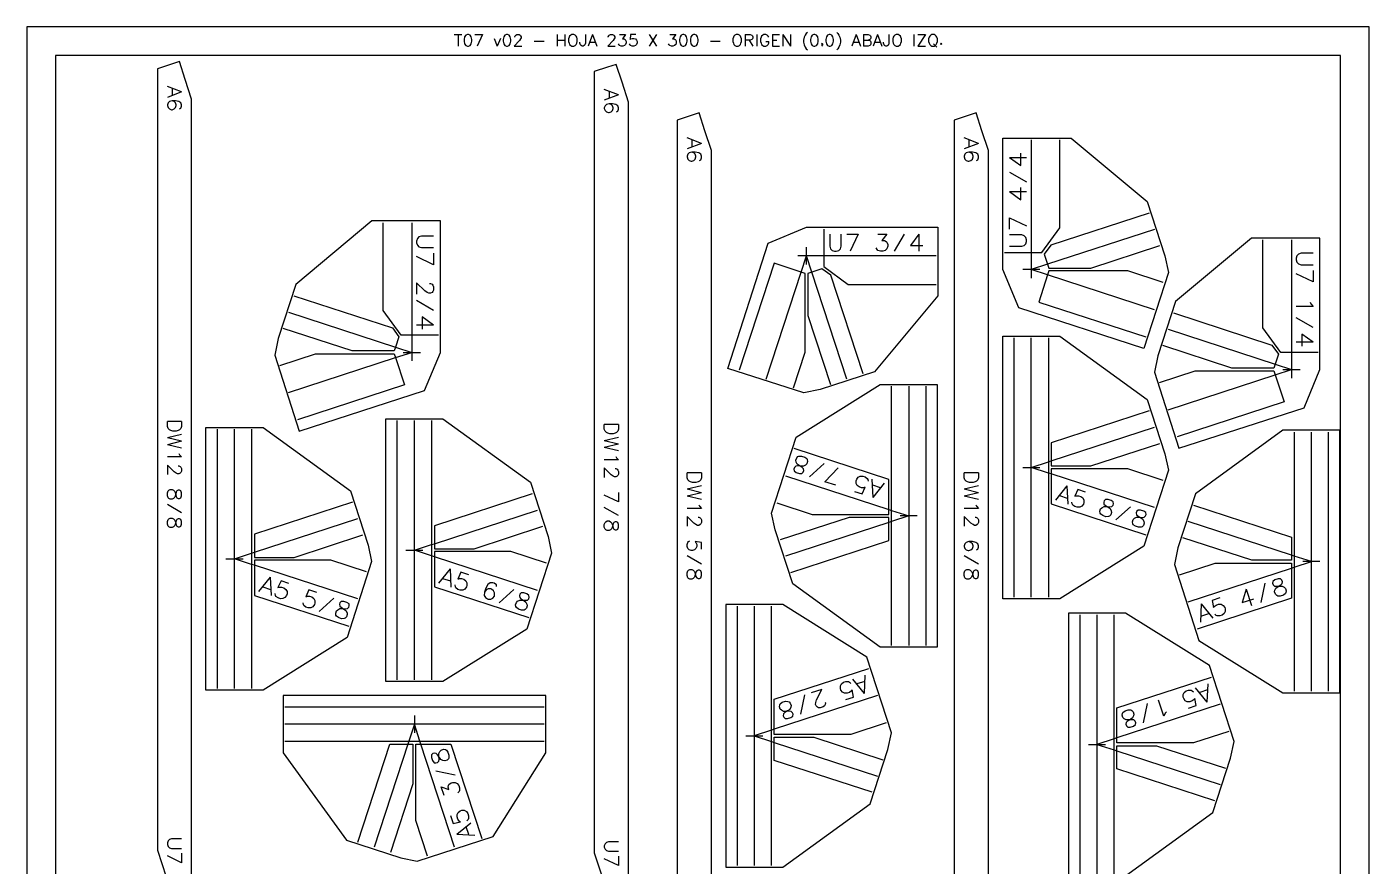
# Model space of a CAD drawing. Extents: x 0 to 235, y 0 to 300.
# Drawn here: x 0 to 235, y 153 to 300 of the extents above; entities that cross this region are included whole.
import ezdxf

# ---------------------------------------------------------------- set-up
doc = ezdxf.new("R2010")
doc.units = 0
for name, color, linetype in [('CORTE', 1, 'Continuous'), ('EJE', 4, 'Continuous'), ('REFERENCIA', 8, 'Continuous'), ('ROTULO', 5, 'Continuous')]:
    doc.layers.add(name, color=color, linetype=linetype)

msp = doc.modelspace()

# ---------------------------------------------------------------- linework, layer by layer
at = {"layer": 'CORTE', "color": 1, "linetype": 'CONTINUOUS'}
for points in [[(22.85, 292.6652), (22.85, 155.8472), (25.1338, 148.85), (25.1338, 148.85), (26.6983, 148.85), (27.7177, 148.85), (27.7177, 148.85), (28.85, 150.4106), (28.85, 287.3289), (27.7177, 290.798), (27.7177, 290.798), (26.6983, 293.9212), (26.6983, 293.9212), (25.1338, 293.4106)], [(99.35, 292.1652), (99.35, 155.3472), (101.6338, 148.35), (101.6338, 148.35), (103.1983, 148.35), (104.2177, 148.35), (104.2177, 148.35), (105.35, 149.9106), (105.35, 286.8289), (104.2177, 290.298), (104.2177, 290.298), (103.1983, 293.4212), (103.1983, 293.4212), (101.6338, 292.9106)], [(113.85, 283.6652), (113.85, 146.8472), (116.1338, 139.85), (116.1338, 139.85), (117.6983, 139.85), (118.7177, 139.85), (118.7177, 139.85), (119.85, 141.4106), (119.85, 278.3289), (118.7177, 281.798), (118.7177, 281.798), (117.6983, 284.9212), (117.6983, 284.9212), (116.1338, 284.4106)], [(162.35, 283.6652), (162.35, 146.8472), (164.6338, 139.85), (164.6338, 139.85), (166.1983, 139.85), (167.2177, 139.85), (167.2177, 139.85), (168.35, 141.4106), (168.35, 278.3289), (167.2177, 281.798), (167.2177, 281.798), (166.1983, 284.9212), (166.1983, 284.9212), (164.6338, 284.4106)], [(182.85, 280.5009), (196.15, 269.4009), (199.25, 259.9009), (199.85, 257.0009), (195.55, 243.7009), (173.65, 250.8009), (170.85, 257.5009), (170.85, 280.5009)], [(60.3943, 266.0009), (47.0943, 254.9009), (43.9943, 245.4009), (43.3943, 242.5009), (47.6943, 229.2009), (69.5943, 236.3009), (72.3943, 243.0009), (72.3943, 266.0009)], [(159.5009, 252.8943), (148.4009, 239.5943), (138.9009, 236.4943), (136.0009, 235.8943), (122.7009, 240.1943), (129.8009, 262.0943), (136.5009, 264.8943), (159.5009, 264.8943)], [(214.3943, 263.0009), (201.0943, 251.9009), (197.9943, 242.4009), (197.3943, 239.5009), (201.6943, 226.2009), (223.5943, 233.3009), (226.3943, 240.0009), (226.3943, 263.0009)], [(170.85, 199.85), (170.85, 245.85), (180.85, 245.85), (196.15, 234.75), (199.25, 225.25), (199.85, 222.35), (195.55, 209.05), (180.85, 199.85)], [(159.3943, 237.35), (159.3943, 191.35), (149.3943, 191.35), (134.0943, 202.45), (130.9943, 211.95), (130.3943, 214.85), (134.6943, 228.15), (149.3943, 237.35)], [(62.85, 185.35), (62.85, 231.35), (72.85, 231.35), (88.15, 220.25), (91.25, 210.75), (91.85, 207.85), (87.55, 194.55), (72.85, 185.35)], [(31.35, 183.85), (31.35, 229.85), (41.35, 229.85), (56.65, 218.75), (59.75, 209.25), (60.35, 206.35), (56.05, 193.05), (41.35, 183.85)], [(229.8943, 183.35), (229.8943, 229.35), (219.8943, 229.35), (204.5943, 218.25), (201.4943, 208.75), (200.8943, 205.85), (205.1943, 192.55), (219.8943, 183.35)], [(122.35, 198.85), (122.35, 152.85), (132.35, 152.85), (147.65, 163.95), (150.75, 173.45), (151.35, 176.35), (147.05, 189.65), (132.35, 198.85)], [(182.35, 197.35), (182.35, 151.35), (192.35, 151.35), (207.65, 162.45), (210.75, 171.95), (211.35, 174.85), (207.05, 188.15), (192.35, 197.35)], [(90.85, 182.8943), (44.85, 182.8943), (44.85, 172.8943), (55.95, 157.5943), (65.45, 154.4943), (68.35, 153.8943), (81.65, 158.1943), (90.85, 172.8943)]]:
    msp.add_lwpolyline(points, close=True, dxfattribs=at)
at = {"layer": 'EJE', "color": 4, "linetype": 'CONTINUOUS'}
for p, q in [((175.85, 280.2009), (175.85, 260.5009)), ((67.3943, 265.7009), (67.3943, 246.0009)), ((139.5009, 264.5943), (139.5009, 259.8943)), ((197.4202, 264.5412), (178.7019, 258.4317)), ((136.5009, 259.8943), (136.5009, 261.3943)), ((221.3943, 262.7009), (221.3943, 243.0009)), ((136.5009, 259.8943), (135.0009, 259.8943)), ((135.57, 257.0423), (136.5009, 259.8943)), ((137.4317, 257.0423), (136.5009, 259.8943)), ((136.5009, 258.3943), (136.5009, 259.8943)), ((159.2009, 259.8943), (139.5009, 259.8943)), ((171.15, 260.5009), (175.85, 260.5009)), ((129.4606, 238.3241), (135.57, 257.0423)), ((143.5412, 238.324), (137.4317, 257.0423)), ((175.85, 257.5009), (174.35, 257.5009)), ((178.7019, 258.4317), (175.85, 257.5009)), ((177.35, 257.5009), (175.85, 257.5009)), ((175.85, 257.5009), (175.85, 256.0009)), ((178.7019, 256.57), (175.85, 257.5009)), ((197.4202, 250.4606), (178.7019, 256.57)), ((45.824, 250.0412), (64.5423, 243.9317)), ((199.824, 247.0412), (218.5423, 240.9317)), ((72.0943, 246.0009), (67.3943, 246.0009)), ((172.85, 200.15), (172.85, 245.55)), ((178.85, 245.55), (178.85, 223.8292)), ((45.8241, 235.9606), (64.5423, 242.07)), ((64.5423, 243.9317), (67.3943, 243.0009)), ((64.5423, 242.07), (67.3943, 243.0009)), ((65.8943, 243.0009), (67.3943, 243.0009)), ((67.3943, 243.0009), (67.3943, 241.5009)), ((67.3943, 243.0009), (68.8943, 243.0009)), ((226.0943, 243.0009), (221.3943, 243.0009)), ((218.5423, 240.9317), (221.3943, 240.0009)), ((218.5423, 239.07), (221.3943, 240.0009)), ((219.8943, 240.0009), (221.3943, 240.0009)), ((221.3943, 240.0009), (221.3943, 238.5009)), ((221.3943, 240.0009), (222.8943, 240.0009)), ((199.8241, 232.9606), (218.5423, 239.07)), ((151.3943, 215.3292), (151.3943, 237.05)), ((157.3943, 237.05), (157.3943, 191.65)), ((64.85, 185.65), (64.85, 231.05)), ((70.85, 231.05), (70.85, 209.3292)), ((33.35, 184.15), (33.35, 229.55)), ((39.35, 229.55), (39.35, 207.8292)), ((179.35, 223.9924), (197.4202, 229.8903)), ((221.8943, 229.05), (221.8943, 207.3292)), ((227.8943, 183.65), (227.8943, 229.05)), ((175.85, 222.85), (178.85, 223.8292)), ((178.85, 223.8292), (179.35, 223.9924)), ((178.85, 223.8292), (178.85, 221.8708)), ((132.8241, 221.3903), (150.8943, 215.4924)), ((174.35, 222.85), (175.85, 222.85)), ((178.85, 221.8708), (175.85, 222.85)), ((175.85, 222.85), (177.35, 222.85)), ((178.85, 221.8708), (178.85, 200.15)), ((179.35, 221.7076), (178.85, 221.8708)), ((197.4202, 215.8097), (179.35, 221.7076)), ((39.85, 207.9924), (57.9202, 213.8903)), ((71.35, 209.4924), (89.4202, 215.3903)), ((150.8943, 215.4924), (151.3943, 215.3292)), ((151.3943, 213.3708), (151.3943, 215.3292)), ((151.3943, 215.3292), (154.3943, 214.35)), ((154.3943, 214.35), (151.3943, 213.3708)), ((154.3943, 214.35), (152.8943, 214.35)), ((155.8943, 214.35), (154.3943, 214.35)), ((150.8943, 213.2076), (132.824, 207.3097)), ((151.3943, 213.3708), (150.8943, 213.2076)), ((151.3943, 191.65), (151.3943, 213.3708)), ((221.3943, 207.4924), (203.324, 213.3903)), ((67.85, 208.35), (70.85, 209.3292)), ((70.85, 209.3292), (71.35, 209.4924)), ((70.85, 209.3292), (70.85, 207.3708)), ((34.85, 206.85), (36.35, 206.85)), ((36.35, 206.85), (39.35, 207.8292)), ((39.35, 205.8708), (36.35, 206.85)), ((36.35, 206.85), (37.85, 206.85)), ((39.35, 207.8292), (39.85, 207.9924)), ((39.35, 207.8292), (39.35, 205.8708)), ((66.35, 208.35), (67.85, 208.35)), ((70.85, 207.3708), (67.85, 208.35)), ((67.85, 208.35), (69.35, 208.35)), ((70.85, 207.3708), (70.85, 185.65)), ((71.35, 207.2076), (70.85, 207.3708)), ((89.4202, 201.3097), (71.35, 207.2076)), ((221.8943, 207.3292), (221.3943, 207.4924)), ((221.8943, 207.3292), (221.8943, 205.3708)), ((224.8943, 206.35), (221.8943, 207.3292)), ((39.35, 205.8708), (39.35, 184.15)), ((39.85, 205.7076), (39.35, 205.8708)), ((57.9202, 199.8097), (39.85, 205.7076)), ((203.3241, 199.3097), (221.3943, 205.2076)), ((221.3943, 205.2076), (221.8943, 205.3708)), ((221.8943, 205.3708), (224.8943, 206.35)), ((221.8943, 205.3708), (221.8943, 183.65)), ((224.8943, 206.35), (223.3943, 206.35)), ((226.3943, 206.35), (224.8943, 206.35)), ((124.35, 198.55), (124.35, 153.15)), ((130.35, 176.8292), (130.35, 198.55)), ((184.35, 197.05), (184.35, 151.65)), ((190.35, 175.3292), (190.35, 197.05)), ((148.9202, 182.8903), (130.85, 176.9924)), ((208.9202, 181.3903), (190.85, 175.4924)), ((90.55, 180.8943), (45.15, 180.8943)), ((67.85, 179.3943), (67.85, 177.8943)), ((67.85, 177.8943), (66.8708, 174.8943)), ((68.8292, 174.8943), (67.85, 177.8943)), ((67.85, 177.8943), (67.85, 176.3943)), ((130.35, 176.8292), (127.35, 175.85)), ((130.85, 176.9924), (130.35, 176.8292)), ((130.35, 174.8708), (130.35, 176.8292)), ((45.15, 174.8943), (66.8708, 174.8943)), ((66.7076, 174.3943), (60.8097, 156.324)), ((66.8708, 174.8943), (66.7076, 174.3943)), ((66.8708, 174.8943), (68.8292, 174.8943)), ((68.8292, 174.8943), (90.55, 174.8943)), ((68.9924, 174.3943), (68.8292, 174.8943)), ((74.8903, 156.3241), (68.9924, 174.3943)), ((125.85, 175.85), (127.35, 175.85)), ((127.35, 175.85), (130.35, 174.8708)), ((127.35, 175.85), (128.85, 175.85)), ((130.35, 153.15), (130.35, 174.8708)), ((130.35, 174.8708), (130.85, 174.7076)), ((130.85, 174.7076), (148.9202, 168.8097)), ((185.85, 174.35), (187.35, 174.35)), ((190.35, 175.3292), (187.35, 174.35)), ((187.35, 174.35), (190.35, 173.3708)), ((187.35, 174.35), (188.85, 174.35)), ((190.85, 175.4924), (190.35, 175.3292)), ((190.35, 173.3708), (190.35, 175.3292)), ((190.35, 151.65), (190.35, 173.3708)), ((190.35, 173.3708), (190.85, 173.2076)), ((190.85, 173.2076), (208.9202, 167.3097))]:
    msp.add_line(p, q, dxfattribs=at)
for points in [[(175.85, 260.5009), (177.7177, 260.5009), (180.85, 264.8181), (180.85, 280.2009)], [(67.3943, 246.0009), (65.5266, 246.0009), (62.3943, 250.3181), (62.3943, 265.7009)], [(196.4896, 267.3932), (179.2547, 261.7679), (178.1224, 260.2072), (178.7019, 258.4317)], [(178.7019, 258.4317), (178.9242, 257.7509), (186.2846, 257.7509), (198.3509, 261.6892)], [(221.3943, 243.0009), (219.5266, 243.0009), (216.3943, 247.3181), (216.3943, 262.7009)], [(135.57, 257.0423), (130.8168, 258.5937), (124.7031, 239.8623)], [(139.5009, 259.8943), (138.0009, 259.8943), (136.5009, 259.8943)], [(139.5009, 259.8943), (139.5009, 258.0266), (143.8181, 254.8943), (159.2009, 254.8943)], [(175.85, 260.5009), (175.85, 259.0009), (175.85, 257.5009)], [(134.2182, 236.7859), (136.2509, 243.0138), (136.2509, 256.8201), (135.57, 257.0423)], [(137.4317, 257.0423), (136.7509, 256.8201), (136.7509, 249.4596), (140.6892, 237.3934)], [(146.3932, 239.2547), (140.7679, 256.4896), (139.2072, 257.6219), (137.4317, 257.0423)], [(178.7019, 256.57), (177.1505, 251.8168), (195.882, 245.7031)], [(198.9583, 255.2182), (192.7304, 257.2509), (178.9242, 257.2509), (178.7019, 256.57)], [(46.7547, 252.8932), (63.9896, 247.2679), (65.1219, 245.7072), (64.5423, 243.9317)], [(200.7547, 249.8932), (217.9896, 244.2679), (219.1219, 242.7072), (218.5423, 240.9317)], [(64.5423, 243.9317), (64.3201, 243.2509), (56.9596, 243.2509), (44.8934, 247.1892)], [(67.3943, 246.0009), (67.3943, 244.5009), (67.3943, 243.0009)], [(175.85, 222.85), (175.85, 224.35), (175.85, 245.55)], [(44.2859, 240.7182), (50.5138, 242.7509), (64.3201, 242.7509), (64.5423, 242.07)], [(64.5423, 242.07), (66.0937, 237.3168), (47.3623, 231.2031)], [(218.5423, 240.9317), (218.3201, 240.2509), (210.9596, 240.2509), (198.8934, 244.1892)], [(221.3943, 243.0009), (221.3943, 241.5009), (221.3943, 240.0009)], [(198.2859, 237.7182), (204.5138, 239.7509), (218.3201, 239.7509), (218.5423, 239.07)], [(218.5423, 239.07), (220.0937, 234.3168), (201.3623, 228.2031)], [(154.3943, 237.05), (154.3943, 215.85), (154.3943, 214.35)], [(196.4896, 232.7423), (179.35, 227.1481), (179.35, 223.9924)], [(67.85, 208.35), (67.85, 209.85), (67.85, 231.05)], [(36.35, 206.85), (36.35, 208.35), (36.35, 229.55)], [(224.8943, 206.35), (224.8943, 207.85), (224.8943, 229.05)], [(150.8943, 215.4924), (150.8943, 220.7519), (134.3623, 226.1478)], [(179.35, 223.9924), (179.35, 223.1), (186.2846, 223.1), (198.3509, 227.0383)], [(175.85, 200.15), (175.85, 221.35), (175.85, 222.85)], [(198.9583, 220.5673), (192.7304, 222.6), (179.35, 222.6), (179.35, 221.7076)], [(179.35, 221.7076), (179.35, 216.4481), (195.882, 211.0522)], [(56.9896, 216.7423), (39.85, 211.1481), (39.85, 207.9924)], [(88.4896, 218.2423), (71.35, 212.6481), (71.35, 209.4924)], [(131.2859, 216.6327), (137.5138, 214.6), (150.8943, 214.6), (150.8943, 215.4924)], [(204.2547, 216.2423), (221.3943, 210.6481), (221.3943, 207.4924)], [(150.8943, 213.2076), (150.8943, 214.1), (143.9596, 214.1), (131.8934, 210.1617)], [(154.3943, 214.35), (154.3943, 212.85), (154.3943, 191.65)], [(71.35, 209.4924), (71.35, 208.6), (78.2846, 208.6), (90.3509, 212.5383)], [(133.7547, 204.4577), (150.8943, 210.0519), (150.8943, 213.2076)], [(39.85, 207.9924), (39.85, 207.1), (46.7846, 207.1), (58.8509, 211.0383)], [(221.3943, 207.4924), (221.3943, 206.6), (214.4596, 206.6), (202.3934, 210.5383)], [(36.35, 184.15), (36.35, 205.35), (36.35, 206.85)], [(67.85, 185.65), (67.85, 206.85), (67.85, 208.35)], [(90.9583, 206.0673), (84.7304, 208.1), (71.35, 208.1), (71.35, 207.2076)], [(71.35, 207.2076), (71.35, 201.9481), (87.882, 196.5522)], [(59.4583, 204.5673), (53.2304, 206.6), (39.85, 206.6), (39.85, 205.7076)], [(39.85, 205.7076), (39.85, 200.4481), (56.382, 195.0522)], [(201.7859, 204.0673), (208.0138, 206.1), (221.3943, 206.1), (221.3943, 205.2076)], [(221.3943, 205.2076), (221.3943, 199.9481), (204.8623, 194.5522)], [(224.8943, 183.65), (224.8943, 204.85), (224.8943, 206.35)], [(127.35, 198.55), (127.35, 177.35), (127.35, 175.85)], [(187.35, 197.05), (187.35, 175.85), (187.35, 174.35)], [(130.85, 176.9924), (130.85, 182.2519), (147.382, 187.6478)], [(190.85, 175.4924), (190.85, 180.7519), (207.382, 186.1478)], [(67.85, 177.8943), (66.35, 177.8943), (45.15, 177.8943)], [(90.55, 177.8943), (69.35, 177.8943), (67.85, 177.8943)], [(150.4583, 178.1327), (144.2304, 176.1), (130.85, 176.1), (130.85, 176.9924)], [(210.4583, 176.6327), (204.2304, 174.6), (190.85, 174.6), (190.85, 175.4924)], [(57.9577, 157.2547), (63.5519, 174.3943), (66.7076, 174.3943)], [(66.7076, 174.3943), (67.6, 174.3943), (67.6, 167.4596), (63.6617, 155.3934)], [(70.1327, 154.7859), (68.1, 161.0138), (68.1, 174.3943), (68.9924, 174.3943)], [(68.9924, 174.3943), (74.2519, 174.3943), (79.6478, 157.8623)], [(127.35, 175.85), (127.35, 174.35), (127.35, 153.15)], [(130.85, 174.7076), (130.85, 175.6), (137.7846, 175.6), (149.8509, 171.6617)], [(147.9896, 165.9577), (130.85, 171.5519), (130.85, 174.7076)], [(187.35, 174.35), (187.35, 172.85), (187.35, 151.65)], [(190.85, 173.2076), (190.85, 174.1), (197.7846, 174.1), (209.8509, 170.1617)], [(207.9896, 164.4577), (190.85, 170.0519), (190.85, 173.2076)]]:
    msp.add_lwpolyline(points, dxfattribs=at)
at = {"layer": 'REFERENCIA', "color": 8, "linetype": 'CONTINUOUS'}
for p, q in [((74.8333, 298.6429), (76.1667, 298.6429)), ((75.5, 298.6429), (75.5, 296.6429)), ((78.4524, 298.6429), (79.7857, 298.6429)), ((79.7857, 298.6429), (78.8333, 296.6429)), ((92.8333, 298.6429), (92.8333, 296.6429)), ((94.1667, 298.6429), (94.1667, 296.6429)), ((99.0238, 298.6429), (98.2619, 296.6429)), ((99.0238, 298.6429), (99.7857, 296.6429)), ((108.9286, 298.6429), (110.2619, 296.6429)), ((110.2619, 298.6429), (108.9286, 296.6429)), ((125.7857, 298.6429), (125.7857, 296.6429)), ((127.7857, 298.6429), (127.7857, 296.6429)), ((130.5476, 298.6429), (130.5476, 296.6429)), ((130.5476, 298.6429), (131.7857, 298.6429)), ((132.3571, 298.6429), (132.3571, 296.6429)), ((132.3571, 298.6429), (133.6905, 296.6429)), ((133.6905, 298.6429), (133.6905, 296.6429)), ((145.2143, 298.6429), (144.4524, 296.6429)), ((145.2143, 298.6429), (145.9762, 296.6429)), ((146.4524, 298.6429), (146.4524, 296.6429)), ((148.9286, 298.6429), (148.1667, 296.6429)), ((148.9286, 298.6429), (149.6905, 296.6429)), ((155.3095, 298.6429), (155.3095, 296.6429)), ((157.3095, 298.6429), (155.9762, 296.6429)), ((155.9762, 298.6429), (157.3095, 298.6429)), ((81.7857, 297.9762), (82.3571, 296.6429)), ((82.9286, 297.9762), (82.3571, 296.6429)), ((88.8333, 297.5), (90.5476, 297.5)), ((92.8333, 297.6905), (94.1667, 297.6905)), ((98.5476, 297.3095), (99.5, 297.3095)), ((119.6905, 297.5), (121.4048, 297.5)), ((126.4524, 297.6905), (127.119, 296.6429)), ((129.4048, 297.4048), (129.881, 297.4048)), ((130.5476, 297.6905), (131.3095, 297.6905)), ((130.5476, 296.6429), (131.7857, 296.6429)), ((144.7381, 297.3095), (145.6905, 297.3095)), ((148.4524, 297.3095), (149.4048, 297.3095)), ((155.9762, 296.6429), (157.3095, 296.6429)), ((158.7381, 297.0238), (159.3095, 296.4524))]:
    msp.add_line(p, q, dxfattribs=at)
for points in [[(0, 0), (235, 0), (235, 300), (0, 300), (0, 0)], [(77.119, 298.6429), (76.8333, 298.5476), (76.6429, 298.2619), (76.5476, 297.7857), (76.5476, 297.5), (76.6429, 297.0238), (76.8333, 296.7381), (77.119, 296.6429), (77.3095, 296.6429), (77.5952, 296.7381), (77.7857, 297.0238), (77.881, 297.5), (77.881, 297.7857), (77.7857, 298.2619), (77.5952, 298.5476), (77.3095, 298.6429), (77.119, 298.6429)], [(83.9762, 298.6429), (83.6905, 298.5476), (83.5, 298.2619), (83.4048, 297.7857), (83.4048, 297.5), (83.5, 297.0238), (83.6905, 296.7381), (83.9762, 296.6429), (84.1667, 296.6429), (84.4524, 296.7381), (84.6429, 297.0238), (84.7381, 297.5), (84.7381, 297.7857), (84.6429, 298.2619), (84.4524, 298.5476), (84.1667, 298.6429), (83.9762, 298.6429)], [(85.4048, 298.1667), (85.4048, 298.2619), (85.5, 298.4524), (85.5952, 298.5476), (85.7857, 298.6429), (86.1667, 298.6429), (86.3571, 298.5476), (86.4524, 298.4524), (86.5476, 298.2619), (86.5476, 298.0714), (86.4524, 297.881), (86.2619, 297.5952), (85.3095, 296.6429), (86.6429, 296.6429)], [(95.4048, 298.6429), (95.2143, 298.5476), (95.0238, 298.3571), (94.9286, 298.1667), (94.8333, 297.881), (94.8333, 297.4048), (94.9286, 297.119), (95.0238, 296.9286), (95.2143, 296.7381), (95.4048, 296.6429), (95.7857, 296.6429), (95.9762, 296.7381), (96.1667, 296.9286), (96.2619, 297.119), (96.3571, 297.4048), (96.3571, 297.881), (96.2619, 298.1667), (96.1667, 298.3571), (95.9762, 298.5476), (95.7857, 298.6429), (95.4048, 298.6429)], [(97.7857, 298.6429), (97.7857, 297.119), (97.6905, 296.8333), (97.5952, 296.7381), (97.4048, 296.6429), (97.2143, 296.6429), (97.0238, 296.7381), (96.9286, 296.8333), (96.8333, 297.119), (96.8333, 297.3095)], [(101.7857, 298.1667), (101.7857, 298.2619), (101.881, 298.4524), (101.9762, 298.5476), (102.1667, 298.6429), (102.5476, 298.6429), (102.7381, 298.5476), (102.8333, 298.4524), (102.9286, 298.2619), (102.9286, 298.0714), (102.8333, 297.881), (102.6429, 297.5952), (101.6905, 296.6429), (103.0238, 296.6429)], [(103.7857, 298.6429), (104.8333, 298.6429), (104.2619, 297.881), (104.5476, 297.881), (104.7381, 297.7857), (104.8333, 297.6905), (104.9286, 297.4048), (104.9286, 297.2143), (104.8333, 296.9286), (104.6429, 296.7381), (104.3571, 296.6429), (104.0714, 296.6429), (103.7857, 296.7381), (103.6905, 296.8333), (103.5952, 297.0238)], [(106.6429, 298.6429), (105.6905, 298.6429), (105.5952, 297.7857), (105.6905, 297.881), (105.9762, 297.9762), (106.2619, 297.9762), (106.5476, 297.881), (106.7381, 297.6905), (106.8333, 297.4048), (106.8333, 297.2143), (106.7381, 296.9286), (106.5476, 296.7381), (106.2619, 296.6429), (105.9762, 296.6429), (105.6905, 296.7381), (105.5952, 296.8333), (105.5, 297.0238)], [(112.5476, 298.6429), (113.5952, 298.6429), (113.0238, 297.881), (113.3095, 297.881), (113.5, 297.7857), (113.5952, 297.6905), (113.6905, 297.4048), (113.6905, 297.2143), (113.5952, 296.9286), (113.4048, 296.7381), (113.119, 296.6429), (112.8333, 296.6429), (112.5476, 296.7381), (112.4524, 296.8333), (112.3571, 297.0238)], [(114.8333, 298.6429), (114.5476, 298.5476), (114.3571, 298.2619), (114.2619, 297.7857), (114.2619, 297.5), (114.3571, 297.0238), (114.5476, 296.7381), (114.8333, 296.6429), (115.0238, 296.6429), (115.3095, 296.7381), (115.5, 297.0238), (115.5952, 297.5), (115.5952, 297.7857), (115.5, 298.2619), (115.3095, 298.5476), (115.0238, 298.6429), (114.8333, 298.6429)], [(116.7381, 298.6429), (116.4524, 298.5476), (116.2619, 298.2619), (116.1667, 297.7857), (116.1667, 297.5), (116.2619, 297.0238), (116.4524, 296.7381), (116.7381, 296.6429), (116.9286, 296.6429), (117.2143, 296.7381), (117.4048, 297.0238), (117.5, 297.5), (117.5, 297.7857), (117.4048, 298.2619), (117.2143, 298.5476), (116.9286, 298.6429), (116.7381, 298.6429)], [(124.1667, 298.6429), (123.9762, 298.5476), (123.7857, 298.3571), (123.6905, 298.1667), (123.5952, 297.881), (123.5952, 297.4048), (123.6905, 297.119), (123.7857, 296.9286), (123.9762, 296.7381), (124.1667, 296.6429), (124.5476, 296.6429), (124.7381, 296.7381), (124.9286, 296.9286), (125.0238, 297.119), (125.119, 297.4048), (125.119, 297.881), (125.0238, 298.1667), (124.9286, 298.3571), (124.7381, 298.5476), (124.5476, 298.6429), (124.1667, 298.6429)], [(125.7857, 298.6429), (126.6429, 298.6429), (126.9286, 298.5476), (127.0238, 298.4524), (127.119, 298.2619), (127.119, 298.0714), (127.0238, 297.881), (126.9286, 297.7857), (126.6429, 297.6905), (125.7857, 297.6905)], [(129.881, 298.1667), (129.7857, 298.3571), (129.5952, 298.5476), (129.4048, 298.6429), (129.0238, 298.6429), (128.8333, 298.5476), (128.6429, 298.3571), (128.5476, 298.1667), (128.4524, 297.881), (128.4524, 297.4048), (128.5476, 297.119), (128.6429, 296.9286), (128.8333, 296.7381), (129.0238, 296.6429), (129.4048, 296.6429), (129.5952, 296.7381), (129.7857, 296.9286), (129.881, 297.119), (129.881, 297.4048)], [(136.6429, 299.0238), (136.4524, 298.8333), (136.2619, 298.5476), (136.0714, 298.1667), (135.9762, 297.6905), (135.9762, 297.3095), (136.0714, 296.8333), (136.2619, 296.4524), (136.4524, 296.1667), (136.6429, 295.9762)], [(137.7857, 298.6429), (137.5, 298.5476), (137.3095, 298.2619), (137.2143, 297.7857), (137.2143, 297.5), (137.3095, 297.0238), (137.5, 296.7381), (137.7857, 296.6429), (137.9762, 296.6429), (138.2619, 296.7381), (138.4524, 297.0238), (138.5476, 297.5), (138.5476, 297.7857), (138.4524, 298.2619), (138.2619, 298.5476), (137.9762, 298.6429), (137.7857, 298.6429)], [(140.4524, 298.6429), (140.1667, 298.5476), (139.9762, 298.2619), (139.881, 297.7857), (139.881, 297.5), (139.9762, 297.0238), (140.1667, 296.7381), (140.4524, 296.6429), (140.6429, 296.6429), (140.9286, 296.7381), (141.119, 297.0238), (141.2143, 297.5), (141.2143, 297.7857), (141.119, 298.2619), (140.9286, 298.5476), (140.6429, 298.6429), (140.4524, 298.6429)], [(141.7857, 299.0238), (141.9762, 298.8333), (142.1667, 298.5476), (142.3571, 298.1667), (142.4524, 297.6905), (142.4524, 297.3095), (142.3571, 296.8333), (142.1667, 296.4524), (141.9762, 296.1667), (141.7857, 295.9762)], [(146.4524, 298.6429), (147.3095, 298.6429), (147.5952, 298.5476), (147.6905, 298.4524), (147.7857, 298.2619), (147.7857, 298.0714), (147.6905, 297.881), (147.5952, 297.7857), (147.3095, 297.6905)], [(150.9286, 298.6429), (150.9286, 297.119), (150.8333, 296.8333), (150.7381, 296.7381), (150.5476, 296.6429), (150.3571, 296.6429), (150.1667, 296.7381), (150.0714, 296.8333), (149.9762, 297.119), (149.9762, 297.3095)], [(152.1667, 298.6429), (151.9762, 298.5476), (151.7857, 298.3571), (151.6905, 298.1667), (151.5952, 297.881), (151.5952, 297.4048), (151.6905, 297.119), (151.7857, 296.9286), (151.9762, 296.7381), (152.1667, 296.6429), (152.5476, 296.6429), (152.7381, 296.7381), (152.9286, 296.9286), (153.0238, 297.119), (153.119, 297.4048), (153.119, 297.881), (153.0238, 298.1667), (152.9286, 298.3571), (152.7381, 298.5476), (152.5476, 298.6429), (152.1667, 298.6429)], [(158.4524, 298.6429), (158.2619, 298.5476), (158.0714, 298.3571), (157.9762, 298.1667), (157.881, 297.881), (157.881, 297.4048), (157.9762, 297.119), (158.0714, 296.9286), (158.2619, 296.7381), (158.4524, 296.6429), (158.8333, 296.6429), (159.0238, 296.7381), (159.2143, 296.9286), (159.3095, 297.119), (159.4048, 297.4048), (159.4048, 297.881), (159.3095, 298.1667), (159.2143, 298.3571), (159.0238, 298.5476), (158.8333, 298.6429), (158.4524, 298.6429)], [(139.3095, 297.0238), (139.2143, 296.9286), (139.119, 297.0238), (139.2143, 297.119), (139.3095, 297.0238), (139.3095, 296.8333), (139.119, 296.6429)], [(146.4524, 297.6905), (147.3095, 297.6905), (147.5952, 297.5952), (147.6905, 297.5), (147.7857, 297.3095), (147.7857, 297.0238), (147.6905, 296.8333), (147.5952, 296.7381), (147.3095, 296.6429), (146.4524, 296.6429)], [(160.0714, 297.119), (159.9762, 297.0238), (160.0714, 296.9286), (160.1667, 297.0238), (160.0714, 297.119)], [(5, 5), (230, 5), (230, 295), (5, 295), (5, 5)]]:
    msp.add_lwpolyline(points, dxfattribs=at)
at = {"layer": 'ROTULO', "color": 5, "linetype": 'CONTINUOUS'}
for p, q in [((27.1, 288.5905), (24.6, 289.5429)), ((25.4333, 289.1857), (25.4333, 287.9953)), ((27.1, 288.5905), (24.6, 287.6381)), ((103.6, 288.0905), (101.1, 289.0429)), ((103.6, 288.0905), (101.1, 287.1381)), ((101.9333, 288.6857), (101.9333, 287.4953)), ((118.1, 279.5905), (115.6, 280.5429)), ((116.4333, 280.1857), (116.4333, 278.9953)), ((166.6, 279.5905), (164.1, 280.5429)), ((164.9333, 280.1857), (164.9333, 278.9953)), ((118.1, 279.5905), (115.6, 278.6381)), ((166.6, 279.5905), (164.1, 278.6381)), ((172.0238, 277.1374), (175.0238, 277.1374)), ((172.0238, 274.5659), (175.0238, 272.8517)), ((172.0238, 271.1374), (175.0238, 271.1374)), ((172.0238, 266.5659), (175.0238, 265.1374)), ((172.0238, 264.5659), (172.0238, 266.5659)), ((143.5659, 263.7205), (145.5659, 263.7205)), ((145.5659, 263.7205), (144.1374, 260.7205)), ((153.5659, 263.7205), (151.8517, 260.7205)), ((156.1374, 263.7205), (156.1374, 260.7205)), ((71.2205, 258.3437), (68.2205, 259.7723)), ((71.2205, 260.3437), (71.2205, 258.3437)), ((225.2205, 255.3437), (222.2205, 256.7723)), ((225.2205, 257.3437), (225.2205, 255.3437)), ((71.2205, 250.3437), (68.2205, 252.058)), ((71.2205, 247.7723), (68.2205, 247.7723)), ((225.2205, 247.3437), (222.2205, 249.058)), ((225.2205, 244.7723), (222.2205, 244.7723)), ((27.1, 230.8737), (24.6, 230.8737)), ((103.6, 230.3737), (101.1, 230.3737)), ((27.1, 228.6118), (24.6, 228.0166)), ((27.1, 227.4214), (24.6, 228.0166)), ((103.6, 228.1118), (101.1, 227.5166)), ((27.1, 227.4214), (24.6, 226.8261)), ((27.1, 226.2309), (24.6, 226.8261)), ((103.6, 226.9214), (101.1, 227.5166)), ((103.6, 226.9214), (101.1, 226.3261)), ((103.6, 225.7309), (101.1, 226.3261)), ((137.0114, 221.2311), (139.572, 223.5511)), ((118.1, 221.8737), (115.6, 221.8737)), ((139.7276, 220.3446), (142.0165, 222.7533)), ((166.6, 221.8737), (164.1, 221.8737)), ((118.1, 219.6118), (115.6, 219.0166)), ((118.1, 218.4214), (115.6, 219.0166)), ((141.6289, 219.724), (139.7276, 220.3446)), ((148.1476, 217.5964), (147.992, 220.8029)), ((149.4472, 219.2761), (148.0891, 219.7193)), ((148.1476, 217.5964), (150.1649, 220.0937)), ((166.6, 219.6118), (164.1, 219.0166)), ((166.6, 218.4214), (164.1, 219.0166)), ((182.0967, 219.6036), (180.0794, 217.1063)), ((182.0967, 219.6036), (182.2523, 216.3971)), ((27.1, 214.9214), (24.6, 216.3499)), ((103.6, 216.8023), (101.1, 217.9928)), ((103.6, 218.469), (103.6, 216.8023)), ((118.1, 218.4214), (115.6, 217.8261)), ((118.1, 217.2309), (115.6, 217.8261)), ((166.6, 218.4214), (164.1, 217.8261)), ((166.6, 217.2309), (164.1, 217.8261)), ((180.7971, 217.9239), (182.1552, 217.4807)), ((103.6, 214.4214), (101.1, 215.8499)), ((193.2328, 215.9689), (190.6723, 213.6489)), ((118.1, 205.9214), (115.6, 207.3499)), ((166.6, 205.9214), (164.1, 207.3499)), ((74.0967, 205.1036), (72.0794, 202.6063)), ((74.0967, 205.1036), (74.2523, 201.8971)), ((42.5967, 203.6036), (40.5794, 201.1063)), ((42.5967, 203.6036), (42.7523, 200.3971)), ((72.7971, 203.4239), (74.1552, 202.9807)), ((216.7463, 202.583), (216.0474, 199.1992)), ((41.2971, 201.9239), (42.6552, 201.4807)), ((53.7328, 199.9689), (51.1723, 197.6489)), ((85.2328, 201.4689), (82.6723, 199.1489)), ((213.4869, 201.5192), (214.4178, 198.6673)), ((205.6102, 198.9483), (205.4545, 195.7418)), ((205.6102, 198.9483), (207.6274, 196.451)), ((205.5517, 196.8254), (206.9097, 197.2687)), ((146.6341, 183.2517), (144.6168, 185.749)), ((146.6341, 183.2517), (146.7897, 186.4582)), ((146.6926, 185.3746), (145.3345, 184.9313)), ((206.6341, 181.7517), (204.6168, 184.249)), ((206.6926, 183.8746), (205.3345, 183.4313)), ((206.6341, 181.7517), (206.7897, 184.9582)), ((135.498, 179.617), (136.1968, 183.0008)), ((195.498, 178.117), (196.1968, 181.5008)), ((71.617, 169.7463), (75.0008, 169.0474)), ((75.2517, 158.6102), (77.749, 160.6274)), ((77.3746, 158.5517), (76.9313, 159.9097)), ((75.2517, 158.6102), (78.4582, 158.4545)), ((27.1, 155.2999), (27.1, 153.6332)), ((27.1, 153.6332), (24.6, 154.8237)), ((103.6, 153.1332), (101.1, 154.3237)), ((103.6, 154.7999), (103.6, 153.1332))]:
    msp.add_line(p, q, dxfattribs=at)
for points in [[(26.7429, 285.6143), (26.981, 285.7334), (27.1, 286.0905), (27.1, 286.3286), (26.981, 286.6857), (26.6238, 286.9238), (26.0286, 287.0429), (25.4333, 287.0429), (24.9571, 286.9238), (24.719, 286.6857), (24.6, 286.3286), (24.6, 286.2095), (24.719, 285.8524), (24.9571, 285.6143), (25.3143, 285.4953), (25.4333, 285.4953), (25.7905, 285.6143), (26.0286, 285.8524), (26.1476, 286.2095), (26.1476, 286.3286), (26.0286, 286.6857), (25.7905, 286.9238), (25.4333, 287.0429)], [(103.2429, 285.1143), (103.481, 285.2334), (103.6, 285.5905), (103.6, 285.8286), (103.481, 286.1857), (103.1238, 286.4238), (102.5286, 286.5429), (101.9333, 286.5429), (101.4571, 286.4238), (101.219, 286.1857), (101.1, 285.8286), (101.1, 285.7095), (101.219, 285.3524), (101.4571, 285.1143), (101.8143, 284.9953), (101.9333, 284.9953), (102.2905, 285.1143), (102.5286, 285.3524), (102.6476, 285.7095), (102.6476, 285.8286), (102.5286, 286.1857), (102.2905, 286.4238), (101.9333, 286.5429)], [(117.7429, 276.6143), (117.981, 276.7334), (118.1, 277.0905), (118.1, 277.3286), (117.981, 277.6857), (117.6238, 277.9238), (117.0286, 278.0429), (116.4333, 278.0429), (115.9571, 277.9238), (115.719, 277.6857), (115.6, 277.3286), (115.6, 277.2095), (115.719, 276.8524), (115.9571, 276.6143), (116.3143, 276.4953), (116.4333, 276.4953), (116.7905, 276.6143), (117.0286, 276.8524), (117.1476, 277.2095), (117.1476, 277.3286), (117.0286, 277.6857), (116.7905, 277.9238), (116.4333, 278.0429)], [(166.2429, 276.6143), (166.481, 276.7334), (166.6, 277.0905), (166.6, 277.3286), (166.481, 277.6857), (166.1238, 277.9238), (165.5286, 278.0429), (164.9333, 278.0429), (164.4571, 277.9238), (164.219, 277.6857), (164.1, 277.3286), (164.1, 277.2095), (164.219, 276.8524), (164.4571, 276.6143), (164.8143, 276.4953), (164.9333, 276.4953), (165.2905, 276.6143), (165.5286, 276.8524), (165.6476, 277.2095), (165.6476, 277.3286), (165.5286, 277.6857), (165.2905, 277.9238), (164.9333, 278.0429)], [(172.0238, 277.1374), (174.0238, 275.7088), (174.0238, 277.8517)], [(172.0238, 271.1374), (174.0238, 269.7088), (174.0238, 271.8517)], [(71.2205, 263.3437), (69.0777, 263.3437), (68.6491, 263.2009), (68.3634, 262.9152), (68.2205, 262.4866), (68.2205, 262.2009), (68.3634, 261.7723), (68.6491, 261.4866), (69.0777, 261.3437), (71.2205, 261.3437)], [(140.5659, 263.7205), (140.5659, 261.5777), (140.7088, 261.1491), (140.9945, 260.8634), (141.4231, 260.7205), (141.7088, 260.7205), (142.1374, 260.8634), (142.4231, 261.1491), (142.5659, 261.5777), (142.5659, 263.7205)], [(148.9945, 263.7205), (150.5659, 263.7205), (149.7088, 262.5777), (150.1374, 262.5777), (150.4231, 262.4348), (150.5659, 262.292), (150.7088, 261.8634), (150.7088, 261.5777), (150.5659, 261.1491), (150.2802, 260.8634), (149.8517, 260.7205), (149.4231, 260.7205), (148.9945, 260.8634), (148.8517, 261.0062), (148.7088, 261.292)], [(156.1374, 263.7205), (154.7088, 261.7205), (156.8517, 261.7205)], [(172.0238, 261.5659), (174.1666, 261.5659), (174.5952, 261.7088), (174.8809, 261.9945), (175.0238, 262.4231), (175.0238, 262.7088), (174.8809, 263.1374), (174.5952, 263.4231), (174.1666, 263.5659), (172.0238, 263.5659)], [(225.2205, 260.3437), (223.0777, 260.3437), (222.6491, 260.2009), (222.3634, 259.9152), (222.2205, 259.4866), (222.2205, 259.2009), (222.3634, 258.7723), (222.6491, 258.4866), (223.0777, 258.3437), (225.2205, 258.3437)], [(70.5062, 255.058), (70.6491, 255.058), (70.9348, 254.9152), (71.0777, 254.7723), (71.2205, 254.4866), (71.2205, 253.9152), (71.0777, 253.6294), (70.9348, 253.4866), (70.6491, 253.3437), (70.3634, 253.3437), (70.0777, 253.4866), (69.6491, 253.7723), (68.2205, 255.2009), (68.2205, 253.2009)], [(224.6491, 251.7723), (224.792, 251.4866), (225.2205, 251.058), (222.2205, 251.058)], [(71.2205, 247.7723), (69.2205, 249.2009), (69.2205, 247.058)], [(225.2205, 244.7723), (223.2205, 246.2009), (223.2205, 244.058)], [(27.1, 230.8737), (27.1, 230.0404), (26.981, 229.6833), (26.7429, 229.4452), (26.5048, 229.3261), (26.1476, 229.2071), (25.5524, 229.2071), (25.1952, 229.3261), (24.9571, 229.4452), (24.719, 229.6833), (24.6, 230.0404), (24.6, 230.8737)], [(103.6, 230.3737), (103.6, 229.5404), (103.481, 229.1833), (103.2429, 228.9452), (103.0048, 228.8261), (102.6476, 228.7071), (102.0524, 228.7071), (101.6952, 228.8261), (101.4571, 228.9452), (101.219, 229.1833), (101.1, 229.5404), (101.1, 230.3737)], [(26.6238, 225.2785), (26.7429, 225.0404), (27.1, 224.6833), (24.6, 224.6833)], [(26.5048, 223.1357), (26.6238, 223.1357), (26.8619, 223.0166), (26.981, 222.8976), (27.1, 222.6595), (27.1, 222.1833), (26.981, 221.9452), (26.8619, 221.8261), (26.6238, 221.7071), (26.3857, 221.7071), (26.1476, 221.8261), (25.7905, 222.0642), (24.6, 223.2547), (24.6, 221.588)], [(103.1238, 224.7785), (103.2429, 224.5404), (103.6, 224.1833), (101.1, 224.1833)], [(135.246, 221.8073), (135.6977, 221.8102), (135.9222, 222.0375), (136.0108, 222.3091), (135.9637, 222.625), (135.7364, 222.8495), (135.2375, 223.1626), (134.8744, 223.4314), (134.6914, 223.7916), (134.6443, 224.1076), (134.7772, 224.515), (135.0017, 224.7423), (135.1818, 224.8338), (135.6336, 224.8366), (136.1768, 224.6593), (136.5399, 224.3905), (136.6314, 224.2104), (136.6785, 223.8944), (136.5456, 223.487), (136.3211, 223.2597), (135.9608, 223.0768), (135.5091, 223.0739), (134.9215, 223.1154), (134.6056, 223.0683), (134.3811, 222.841), (134.2925, 222.5694), (134.3396, 222.2534), (134.7027, 221.9846), (135.246, 221.8073)], [(103.0048, 222.6357), (103.1238, 222.6357), (103.3619, 222.5166), (103.481, 222.3976), (103.6, 222.1595), (103.6, 221.6833), (103.481, 221.4452), (103.3619, 221.3261), (103.1238, 221.2071), (102.8857, 221.2071), (102.6476, 221.3261), (102.2905, 221.5642), (101.1, 222.7547), (101.1, 221.088)], [(118.1, 221.8737), (118.1, 221.0404), (117.981, 220.6833), (117.7429, 220.4452), (117.5048, 220.3261), (117.1476, 220.2071), (116.5524, 220.2071), (116.1952, 220.3261), (115.9571, 220.4452), (115.719, 220.6833), (115.6, 221.0404), (115.6, 221.8737)], [(144.8882, 218.6602), (146.2463, 218.217), (146.781, 219.3949), (146.6009, 219.3034), (146.1491, 219.3006), (145.7417, 219.4336), (145.3786, 219.7023), (145.1957, 220.0626), (145.1928, 220.5144), (145.2815, 220.786), (145.5503, 221.1491), (145.9105, 221.332), (146.3623, 221.3348), (146.7697, 221.2019), (147.1328, 220.9331), (147.2243, 220.753), (147.2714, 220.437)], [(166.6, 221.8737), (166.6, 221.0404), (166.481, 220.6833), (166.2429, 220.4452), (166.0048, 220.3261), (165.6476, 220.2071), (165.0524, 220.2071), (164.6952, 220.3261), (164.4571, 220.4452), (164.219, 220.6833), (164.1, 221.0404), (164.1, 221.8737)], [(27.1, 218.3737), (26.981, 218.7309), (26.7429, 218.8499), (26.5048, 218.8499), (26.2667, 218.7309), (26.1476, 218.4928), (26.0286, 218.0166), (25.9095, 217.6595), (25.6714, 217.4214), (25.4333, 217.3023), (25.0762, 217.3023), (24.8381, 217.4214), (24.719, 217.5404), (24.6, 217.8976), (24.6, 218.3737), (24.719, 218.7309), (24.8381, 218.8499), (25.0762, 218.969), (25.4333, 218.969), (25.6714, 218.8499), (25.9095, 218.6118), (26.0286, 218.2547), (26.1476, 217.7785), (26.2667, 217.5404), (26.5048, 217.4214), (26.7429, 217.4214), (26.981, 217.5404), (27.1, 217.8976), (27.1, 218.3737)], [(185.3561, 218.5398), (183.998, 218.983), (183.4633, 217.8051), (183.6434, 217.8966), (184.0951, 217.8994), (184.5026, 217.7664), (184.8657, 217.4977), (185.0486, 217.1374), (185.0514, 216.6856), (184.9628, 216.414), (184.694, 216.0509), (184.3337, 215.868), (183.882, 215.8652), (183.4746, 215.9981), (183.1115, 216.2669), (183.02, 216.447), (182.9729, 216.763)], [(117.6238, 216.2785), (117.7429, 216.0404), (118.1, 215.6833), (115.6, 215.6833)], [(166.1238, 216.2785), (166.2429, 216.0404), (166.6, 215.6833), (164.1, 215.6833)], [(189.2945, 217.2543), (188.8427, 217.2515), (188.6182, 217.0242), (188.5296, 216.7526), (188.5768, 216.4367), (188.804, 216.2122), (189.3029, 215.8991), (189.666, 215.6303), (189.849, 215.2701), (189.8962, 214.9541), (189.7632, 214.5467), (189.5387, 214.3194), (189.3586, 214.2279), (188.9068, 214.2251), (188.3636, 214.4024), (188.0005, 214.6712), (187.909, 214.8513), (187.8619, 215.1673), (187.9949, 215.5747), (188.2193, 215.802), (188.5796, 215.9849), (189.0313, 215.9878), (189.6189, 215.9463), (189.9348, 215.9934), (190.1593, 216.2207), (190.2479, 216.4923), (190.2008, 216.8083), (189.8377, 217.077), (189.2945, 217.2543)], [(27.1, 213.3737), (26.981, 213.7309), (26.7429, 213.8499), (26.5048, 213.8499), (26.2667, 213.7309), (26.1476, 213.4928), (26.0286, 213.0166), (25.9095, 212.6595), (25.6714, 212.4214), (25.4333, 212.3023), (25.0762, 212.3023), (24.8381, 212.4214), (24.719, 212.5404), (24.6, 212.8976), (24.6, 213.3737), (24.719, 213.7309), (24.8381, 213.8499), (25.0762, 213.969), (25.4333, 213.969), (25.6714, 213.8499), (25.9095, 213.6118), (26.0286, 213.2547), (26.1476, 212.7785), (26.2667, 212.5404), (26.5048, 212.4214), (26.7429, 212.4214), (26.981, 212.5404), (27.1, 212.8976), (27.1, 213.3737)], [(117.5048, 214.1357), (117.6238, 214.1357), (117.8619, 214.0166), (117.981, 213.8976), (118.1, 213.6595), (118.1, 213.1833), (117.981, 212.9452), (117.8619, 212.8261), (117.6238, 212.7071), (117.3857, 212.7071), (117.1476, 212.8261), (116.7905, 213.0642), (115.6, 214.2547), (115.6, 212.588)], [(166.0048, 214.1357), (166.1238, 214.1357), (166.3619, 214.0166), (166.481, 213.8976), (166.6, 213.6595), (166.6, 213.1833), (166.481, 212.9452), (166.3619, 212.8261), (166.1238, 212.7071), (165.8857, 212.7071), (165.6476, 212.8261), (165.2905, 213.0642), (164.1, 214.2547), (164.1, 212.588)], [(194.9983, 215.3927), (194.5466, 215.3898), (194.3221, 215.1625), (194.2335, 214.8909), (194.2806, 214.575), (194.5079, 214.3505), (195.0068, 214.0374), (195.3699, 213.7686), (195.5529, 213.4084), (195.6, 213.0924), (195.467, 212.685), (195.2426, 212.4577), (195.0625, 212.3662), (194.6107, 212.3634), (194.0675, 212.5407), (193.7044, 212.8095), (193.6129, 212.9896), (193.5658, 213.3056), (193.6987, 213.713), (193.9232, 213.9403), (194.2835, 214.1232), (194.7352, 214.1261), (195.3228, 214.0846), (195.6387, 214.1317), (195.8631, 214.359), (195.9518, 214.6306), (195.9046, 214.9466), (195.5415, 215.2154), (194.9983, 215.3927)], [(103.6, 212.8737), (103.481, 213.2309), (103.2429, 213.3499), (103.0048, 213.3499), (102.7667, 213.2309), (102.6476, 212.9928), (102.5286, 212.5166), (102.4095, 212.1595), (102.1714, 211.9214), (101.9333, 211.8023), (101.5762, 211.8023), (101.3381, 211.9214), (101.219, 212.0404), (101.1, 212.3976), (101.1, 212.8737), (101.219, 213.2309), (101.3381, 213.3499), (101.5762, 213.469), (101.9333, 213.469), (102.1714, 213.3499), (102.4095, 213.1118), (102.5286, 212.7547), (102.6476, 212.2785), (102.7667, 212.0404), (103.0048, 211.9214), (103.2429, 211.9214), (103.481, 212.0404), (103.6, 212.3976), (103.6, 212.8737)], [(118.1, 208.5404), (118.1, 209.7309), (117.0286, 209.8499), (117.1476, 209.7309), (117.2667, 209.3737), (117.2667, 209.0166), (117.1476, 208.6595), (116.9095, 208.4214), (116.5524, 208.3023), (116.3143, 208.3023), (115.9571, 208.4214), (115.719, 208.6595), (115.6, 209.0166), (115.6, 209.3737), (115.719, 209.7309), (115.8381, 209.8499), (116.0762, 209.969)], [(166.2429, 208.4214), (166.481, 208.5404), (166.6, 208.8976), (166.6, 209.1357), (166.481, 209.4928), (166.1238, 209.7309), (165.5286, 209.8499), (164.9333, 209.8499), (164.4571, 209.7309), (164.219, 209.4928), (164.1, 209.1357), (164.1, 209.0166), (164.219, 208.6595), (164.4571, 208.4214), (164.8143, 208.3023), (164.9333, 208.3023), (165.2905, 208.4214), (165.5286, 208.6595), (165.6476, 209.0166), (165.6476, 209.1357), (165.5286, 209.4928), (165.2905, 209.7309), (164.9333, 209.8499)], [(77.3561, 204.0398), (75.998, 204.483), (75.4633, 203.3051), (75.6434, 203.3966), (76.0951, 203.3994), (76.5026, 203.2664), (76.8657, 202.9977), (77.0486, 202.6374), (77.0514, 202.1856), (76.9628, 201.914), (76.694, 201.5509), (76.3337, 201.368), (75.882, 201.3652), (75.4746, 201.4981), (75.1115, 201.7669), (75.02, 201.947), (74.9729, 202.263)], [(118.1, 204.3737), (117.981, 204.7309), (117.7429, 204.8499), (117.5048, 204.8499), (117.2667, 204.7309), (117.1476, 204.4928), (117.0286, 204.0166), (116.9095, 203.6595), (116.6714, 203.4214), (116.4333, 203.3023), (116.0762, 203.3023), (115.8381, 203.4214), (115.719, 203.5404), (115.6, 203.8976), (115.6, 204.3737), (115.719, 204.7309), (115.8381, 204.8499), (116.0762, 204.969), (116.4333, 204.969), (116.6714, 204.8499), (116.9095, 204.6118), (117.0286, 204.2547), (117.1476, 203.7785), (117.2667, 203.5404), (117.5048, 203.4214), (117.7429, 203.4214), (117.981, 203.5404), (118.1, 203.8976), (118.1, 204.3737)], [(166.6, 204.3737), (166.481, 204.7309), (166.2429, 204.8499), (166.0048, 204.8499), (165.7667, 204.7309), (165.6476, 204.4928), (165.5286, 204.0166), (165.4095, 203.6595), (165.1714, 203.4214), (164.9333, 203.3023), (164.5762, 203.3023), (164.3381, 203.4214), (164.219, 203.5404), (164.1, 203.8976), (164.1, 204.3737), (164.219, 204.7309), (164.3381, 204.8499), (164.5762, 204.969), (164.9333, 204.969), (165.1714, 204.8499), (165.4095, 204.6118), (165.5286, 204.2547), (165.6476, 203.7785), (165.7667, 203.5404), (166.0048, 203.4214), (166.2429, 203.4214), (166.481, 203.5404), (166.6, 203.8976), (166.6, 204.3737)], [(45.8561, 202.5398), (44.498, 202.983), (43.9633, 201.8051), (44.1434, 201.8966), (44.5951, 201.8994), (45.0026, 201.7664), (45.3657, 201.4977), (45.5486, 201.1374), (45.5514, 200.6856), (45.4628, 200.414), (45.194, 200.0509), (44.8337, 199.868), (44.382, 199.8652), (43.9746, 199.9981), (43.6115, 200.2669), (43.52, 200.447), (43.4729, 200.763)], [(82.2479, 201.9923), (82.2008, 202.3083), (81.8377, 202.577), (81.5661, 202.6657), (81.1143, 202.6629), (80.7097, 202.3441), (80.3523, 201.7094), (80.1307, 201.0304), (80.0892, 200.4428), (80.2721, 200.0825), (80.6352, 199.8138), (80.771, 199.7694), (81.2228, 199.7723), (81.583, 199.9552), (81.8518, 200.3183), (81.8962, 200.4541), (81.8933, 200.9059), (81.7104, 201.2661), (81.3473, 201.5349), (81.2115, 201.5792), (80.7597, 201.5764), (80.3995, 201.3934), (80.1307, 201.0304)], [(218.5118, 203.1593), (218.1487, 202.8905), (218.1015, 202.5746), (218.1902, 202.3029), (218.4146, 202.0757), (218.7306, 202.0285), (219.3181, 202.07), (219.7699, 202.0672), (220.1301, 201.8842), (220.3546, 201.6569), (220.4876, 201.2495), (220.4404, 200.9336), (220.3489, 200.7534), (219.9858, 200.4846), (219.4426, 200.3073), (218.9909, 200.3102), (218.8107, 200.4017), (218.5863, 200.6289), (218.4533, 201.0364), (218.5004, 201.3523), (218.6834, 201.7126), (219.0465, 201.9813), (219.5454, 202.2945), (219.7727, 202.5189), (219.8198, 202.8349), (219.7312, 203.1065), (219.5067, 203.3338), (219.055, 203.3366), (218.5118, 203.1593)], [(50.7451, 200.9441), (49.387, 201.3873), (48.8523, 200.2094), (49.0324, 200.3009), (49.4842, 200.3037), (49.8916, 200.1707), (50.2547, 199.9019), (50.4376, 199.5417), (50.4405, 199.0899), (50.3518, 198.8183), (50.083, 198.4552), (49.7228, 198.2723), (49.271, 198.2694), (48.8636, 198.4024), (48.5005, 198.6712), (48.409, 198.8513), (48.3619, 199.1673)], [(86.9983, 200.8927), (86.5466, 200.8898), (86.3221, 200.6625), (86.2335, 200.3909), (86.2806, 200.075), (86.5079, 199.8505), (87.0068, 199.5374), (87.3699, 199.2686), (87.5529, 198.9084), (87.6, 198.5924), (87.467, 198.185), (87.2426, 197.9577), (87.0625, 197.8662), (86.6107, 197.8634), (86.0675, 198.0407), (85.7044, 198.3095), (85.6129, 198.4896), (85.5658, 198.8056), (85.6987, 199.213), (85.9232, 199.4403), (86.2835, 199.6232), (86.7352, 199.6261), (87.3228, 199.5846), (87.6387, 199.6317), (87.8631, 199.859), (87.9518, 200.1306), (87.9046, 200.4466), (87.5415, 200.7154), (86.9983, 200.8927)], [(208.8695, 200.0122), (207.5114, 199.5689), (207.7746, 198.3023), (207.866, 198.4824), (208.2291, 198.7512), (208.6366, 198.8842), (209.0883, 198.8814), (209.4486, 198.6984), (209.7174, 198.3353), (209.806, 198.0637), (209.8032, 197.612), (209.6202, 197.2517), (209.2571, 196.9829), (208.8497, 196.8499), (208.398, 196.8528), (208.2178, 196.9442), (207.9934, 197.1715)], [(213.4869, 201.5192), (212.7494, 199.1747), (214.7865, 199.8396)], [(55.4983, 199.3927), (55.0466, 199.3898), (54.8221, 199.1625), (54.7335, 198.8909), (54.7806, 198.575), (55.0079, 198.3505), (55.5068, 198.0374), (55.8699, 197.7686), (56.0529, 197.4084), (56.1, 197.0924), (55.967, 196.685), (55.7426, 196.4577), (55.5625, 196.3662), (55.1107, 196.3634), (54.5675, 196.5407), (54.2044, 196.8095), (54.1129, 196.9896), (54.0658, 197.3056), (54.1987, 197.713), (54.4232, 197.9403), (54.7835, 198.1232), (55.2352, 198.1261), (55.8228, 198.0846), (56.1387, 198.1317), (56.3631, 198.359), (56.4518, 198.6306), (56.4046, 198.9466), (56.0415, 199.2154), (55.4983, 199.3927)], [(139.758, 181.7587), (139.8023, 181.6229), (139.7552, 181.307), (139.6637, 181.1269), (139.4364, 180.9024), (138.8932, 180.7251), (138.5772, 180.7723), (138.3971, 180.8637), (138.1726, 181.091), (138.084, 181.3626), (138.1311, 181.6786), (138.2698, 182.1746), (139.1846, 183.976), (137.2833, 183.3554)], [(143.3748, 182.1878), (144.7328, 182.6311), (144.4697, 183.8977), (144.3782, 183.7176), (144.0151, 183.4488), (143.6077, 183.3158), (143.156, 183.3186), (142.7957, 183.5016), (142.5269, 183.8647), (142.4383, 184.1363), (142.4411, 184.588), (142.6241, 184.9483), (142.9872, 185.2171), (143.3946, 185.3501), (143.8463, 185.3472), (144.0265, 185.2558), (144.2509, 185.0285)], [(203.3748, 180.6878), (204.7328, 181.1311), (204.4697, 182.3977), (204.3782, 182.2176), (204.0151, 181.9488), (203.6077, 181.8158), (203.156, 181.8186), (202.7957, 182.0016), (202.5269, 182.3647), (202.4383, 182.6363), (202.4411, 183.088), (202.6241, 183.4483), (202.9872, 183.7171), (203.3946, 183.8501), (203.8463, 183.8472), (204.0265, 183.7558), (204.2509, 183.5285)], [(133.7325, 179.0407), (134.0956, 179.3095), (134.1428, 179.6254), (134.0541, 179.8971), (133.8297, 180.1243), (133.5137, 180.1715), (132.9262, 180.13), (132.4744, 180.1328), (132.1142, 180.3158), (131.8897, 180.5431), (131.7567, 180.9505), (131.8039, 181.2664), (131.8954, 181.4466), (132.2585, 181.7154), (132.8017, 181.8927), (133.2534, 181.8898), (133.4336, 181.7983), (133.658, 181.5711), (133.791, 181.1636), (133.7438, 180.8477), (133.5609, 180.4874), (133.1978, 180.2187), (132.6989, 179.9055), (132.4716, 179.6811), (132.4244, 179.3651), (132.5131, 179.0935), (132.7375, 178.8662), (133.1893, 178.8634), (133.7325, 179.0407)], [(199.5307, 180.0343), (199.3034, 179.8098), (199.029, 179.2694), (198.0981, 182.1214)], [(193.7325, 177.5407), (194.0956, 177.8095), (194.1428, 178.1254), (194.0541, 178.3971), (193.8297, 178.6243), (193.5137, 178.6715), (192.9262, 178.63), (192.4744, 178.6328), (192.1142, 178.8158), (191.8897, 179.0431), (191.7567, 179.4505), (191.8039, 179.7664), (191.8954, 179.9466), (192.2585, 180.2154), (192.8017, 180.3927), (193.2534, 180.3898), (193.4336, 180.2983), (193.658, 180.0711), (193.791, 179.6636), (193.7438, 179.3477), (193.5609, 178.9874), (193.1978, 178.7187), (192.6989, 178.4055), (192.4716, 178.1811), (192.4244, 177.8651), (192.5131, 177.5935), (192.7375, 177.3662), (193.1893, 177.3634), (193.7325, 177.5407)], [(71.0407, 171.5118), (71.3095, 171.1487), (71.6254, 171.1015), (71.8971, 171.1902), (72.1243, 171.4146), (72.1715, 171.7306), (72.13, 172.3181), (72.1328, 172.7699), (72.3158, 173.1301), (72.5431, 173.3546), (72.9505, 173.4876), (73.2664, 173.4404), (73.4466, 173.3489), (73.7154, 172.9858), (73.8927, 172.4426), (73.8898, 171.9909), (73.7983, 171.8107), (73.5711, 171.5863), (73.1636, 171.4533), (72.8477, 171.5004), (72.4874, 171.6834), (72.2187, 172.0465), (71.9055, 172.5454), (71.6811, 172.7727), (71.3651, 172.8198), (71.0935, 172.7312), (70.8662, 172.5067), (70.8634, 172.055), (71.0407, 171.5118)], [(73.0354, 165.4005), (72.5478, 166.8943), (73.9002, 166.4341), (73.7672, 166.8415), (73.8144, 167.1575), (73.9059, 167.3376), (74.269, 167.6064), (74.5406, 167.695), (74.9923, 167.6922), (75.3526, 167.5092), (75.6214, 167.1462), (75.7543, 166.7387), (75.7515, 166.287), (75.66, 166.1069), (75.4327, 165.8824)], [(74.1878, 161.8695), (74.6311, 160.5114), (75.8977, 160.7746), (75.7176, 160.866), (75.4488, 161.2291), (75.3158, 161.6366), (75.3186, 162.0883), (75.5016, 162.4486), (75.8647, 162.7174), (76.1363, 162.806), (76.588, 162.8032), (76.9483, 162.6202), (77.2171, 162.2571), (77.3501, 161.8497), (77.3472, 161.398), (77.2558, 161.2178), (77.0285, 160.9934)], [(27.1, 157.7999), (25.3143, 157.7999), (24.9571, 157.6808), (24.719, 157.4427), (24.6, 157.0856), (24.6, 156.8475), (24.719, 156.4903), (24.9571, 156.2522), (25.3143, 156.1332), (27.1, 156.1332)], [(103.6, 157.2999), (101.8143, 157.2999), (101.4571, 157.1808), (101.219, 156.9427), (101.1, 156.5856), (101.1, 156.3475), (101.219, 155.9903), (101.4571, 155.7522), (101.8143, 155.6332), (103.6, 155.6332)]]:
    msp.add_lwpolyline(points, dxfattribs=at)

doc.saveas('drawing.dxf')
